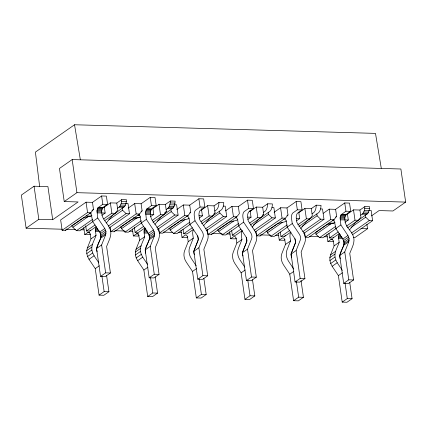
<?xml version="1.0" encoding="UTF-8"?>
<svg xmlns="http://www.w3.org/2000/svg" width="427" height="427" viewBox="0 0 427 427"><rect width="100%" height="100%" fill="white"/><g stroke="black" fill="none" stroke-linecap="round" stroke-linejoin="round"><path stroke-width="0.64" d="M98.861 262.893C96.347 258.735 92.686 254.994 91.869 250.03C91.165 244.756 94.527 240.161 96.043 235.341L95.418 230.473L96 227.303M91.084 213.746L89.291 213.692L90.385 213.537L91.346 214.53L92.659 221.538L99.704 232.085L100.921 235.208L100.596 238.287L96.545 248.514L100.564 276.402L105.645 272.848L101.626 244.965L105.677 234.738L106.003 231.658L104.786 228.53L97.74 217.989L96.972 210.596L97.932 207.81L102.806 204.245L107.593 204.384L106.398 196.11L101.615 195.972L92.467 202.366L86.051 202.179L60.65 219.937L62.139 230.281L65.491 230.377L90.892 212.619L93.481 209.395L92.467 202.366M100.564 276.402L105.352 276.536L110.433 272.986L106.611 246.486C108.623 240.913 112.611 234.925 110.006 228.84C107.903 223.198 101.781 219.339 101.786 212.993C100.847 208.899 104.129 205.899 107.593 204.384M147.491 264.286C144.977 260.128 141.316 256.387 140.494 251.428C139.794 246.155 143.157 241.554 144.668 236.734C144.283 233.879 143.344 230.569 145.063 227.938M139.714 215.139L137.916 215.085L139.015 214.93L139.976 215.923L141.284 222.937L148.329 233.478L149.546 236.601L149.226 239.686L145.175 249.907L149.194 277.796L154.275 274.246L150.256 246.358L154.307 236.131L154.627 233.051L153.41 229.929L146.365 219.382L145.602 211.995L146.557 209.203L151.436 205.638L156.218 205.777L155.028 197.504L150.24 197.365L141.097 203.759L134.681 203.572L128.196 208.109M149.194 277.796L153.976 277.934L159.057 274.38L155.241 247.879C157.253 242.306 161.241 236.318 158.63 230.233C156.533 224.591 150.411 220.732 150.416 214.391C149.477 210.292 152.759 207.292 156.218 205.777M342.369 270.414C339.775 266.053 335.878 262.183 335.008 257.001C334.304 251.727 337.672 247.132 339.182 242.312C338.798 239.456 337.858 236.147 339.572 233.516M334.224 220.716L332.43 220.663L333.524 220.508L334.49 221.501L335.798 228.509L342.844 239.056L344.061 242.178L343.735 245.258L339.684 255.485L343.703 283.373L348.784 279.818L344.765 251.935L348.816 241.709L349.142 238.629L347.925 235.501L340.879 224.96L340.116 217.573L341.072 214.781L345.945 211.216L350.732 211.354L349.542 203.081L344.754 202.942L335.606 209.337L329.196 209.15L323.25 213.308M343.703 283.373L348.491 283.507L353.572 279.957L349.75 253.457C351.763 247.884 355.755 241.895 353.145 235.811C351.042 230.169 344.925 226.31 344.925 219.964C343.986 215.87 347.268 212.87 350.732 211.354M117.526 208.232C120.745 206.679 121.695 202.9 121.716 199.612L126.499 199.751L126.018 203.54L124.705 206.438L112.963 214.904L106.296 222.979M166.156 209.625C169.37 208.072 170.325 204.293 170.341 201.005L175.129 201.144L174.643 204.933L173.335 207.832L161.593 216.297L154.926 224.372M360.666 215.203C363.884 213.649 364.834 209.87 364.855 206.583L369.643 206.721L369.158 210.511L367.844 213.409L356.102 221.875L349.435 229.95M106.595 275.511L108.933 291.726L103.852 295.276L99.064 295.137L95.248 268.636L89.013 259.312L87.567 256.536L86.788 253.585L86.718 250.649L87.375 247.932L90.962 238.89L90.198 234.124L89.403 232.635L88.336 232.203L84.743 234.562L83.735 227.559M155.225 276.904L157.563 293.119L152.482 296.669L147.694 296.53L143.872 270.029L137.643 260.705L136.197 257.935L135.412 254.978L135.348 252.042L136.005 249.331L139.586 240.284L138.823 235.517L138.033 234.033L136.966 233.596L133.373 235.955L132.359 228.952M349.734 282.482L352.072 298.697L346.991 302.247L342.203 302.108L338.387 275.607L332.158 266.283L330.712 263.507L329.927 260.555L329.863 257.62L330.519 254.908L334.101 245.861L333.338 241.095L332.542 239.606L331.48 239.173L327.883 241.533L326.874 234.53M180.989 230.345L181.998 237.348L185.046 235.218A4.377 2.114 -88.4 0 1 187.677 237.935L188.216 241.682L184.635 250.724A12.036 9.917 55.1 0 0 186.273 262.103L192.502 271.428L196.324 297.929L201.106 298.062L206.188 294.513L203.85 278.297M193.687 229.336A4.377 2.114 -88.4 0 0 192.758 234.386L193.298 238.127L189.716 247.174A12.036 9.917 55.1 0 0 191.355 258.548L196.116 265.679M176.826 209.502L183.311 204.965L189.721 205.152L198.87 198.758L203.658 198.897L204.848 207.17L200.476 210.228A4.377 2.114 -88.4 0 0 199.041 215.784L199.58 219.531L205.814 228.856A12.036 9.917 55.1 0 1 207.453 240.23L203.866 249.272L207.687 275.778L202.606 279.327L197.818 279.189L193.799 251.3L197.856 241.079A6.565 5.407 55.1 0 0 196.959 234.871L189.914 224.33L189.177 219.195A4.377 2.114 -88.4 0 0 186.546 216.478M197.818 279.189L202.9 275.639L198.881 247.751L202.937 237.524A6.565 5.407 55.1 0 0 202.04 231.322L194.995 220.775L194.258 215.646A4.377 2.114 -88.4 0 1 195.694 210.089L200.06 207.036L204.848 207.17M229.619 231.744L230.628 238.741L233.676 236.611A4.377 2.114 -88.4 0 1 236.307 239.328L236.846 243.075L233.259 252.117A12.036 9.917 55.1 0 0 234.898 263.496L241.132 272.821L244.949 299.322L249.736 299.46L254.818 295.906L252.48 279.696M242.317 230.729A4.377 2.114 -88.4 0 0 241.383 235.779L241.928 239.526L238.341 248.567A12.036 9.917 55.1 0 0 239.979 259.942L244.746 267.072M225.451 210.895L231.936 206.364L238.351 206.545L247.5 200.156L252.282 200.29L253.478 208.568L249.106 211.621A4.377 2.114 -88.4 0 0 247.671 217.178L248.21 220.924L254.439 230.249A12.036 9.917 55.1 0 1 256.083 241.623L252.496 250.67L256.317 277.171L251.236 280.72L246.448 280.582L242.429 252.699L246.48 242.472A6.565 5.407 55.1 0 0 245.589 236.264L238.544 225.723L237.802 220.594A4.377 2.114 -88.4 0 0 235.176 217.877M246.448 280.582L251.53 277.032L247.511 249.144L251.562 238.923A6.565 5.407 55.1 0 0 250.67 232.715L243.625 222.173L242.883 217.039A4.377 2.114 -88.4 0 1 244.319 211.482L248.69 208.429L253.478 208.568M278.244 233.137L279.253 240.139L282.306 238.004A4.377 2.114 -88.4 0 1 284.932 240.721L285.471 244.468L281.889 253.51A12.036 9.917 55.1 0 0 283.528 264.889L289.757 274.214L293.579 300.715L298.366 300.854L303.448 297.299L301.014 280.438M290.947 232.123A4.377 2.114 -88.4 0 0 290.013 237.172L290.552 240.919L286.971 249.96A12.036 9.917 55.1 0 0 288.609 261.34L293.739 269.015M274.081 212.288L280.566 207.757L286.981 207.938L296.124 201.549L300.912 201.688L302.102 209.961L297.736 213.014A4.377 2.114 -88.4 0 0 296.301 218.571L296.84 222.318L303.069 231.642A12.036 9.917 55.1 0 1 304.707 243.022L301.126 252.063L304.942 278.564L299.861 282.114L295.078 281.98L291.059 254.092L295.11 243.865A6.565 5.407 55.1 0 0 294.214 237.663L287.168 227.116L286.432 221.987A4.377 2.114 -88.4 0 0 283.8 219.27M295.078 281.98L300.16 278.425L296.141 250.542L300.192 240.316A6.565 5.407 55.1 0 0 299.295 234.108L292.249 223.567L291.513 218.437A4.377 2.114 -88.4 0 1 292.949 212.876L297.32 209.822L302.102 209.961M65.491 230.377L66.596 228.995M85.71 225.803L86.451 230.975L89.803 231.071L90.54 230.153M104.941 220.492L115.21 213.319L117.793 210.095L116.779 203.06L121.716 199.612M110.113 227.148L110.764 231.674L114.116 231.77L114.858 230.847M114.116 231.77L139.522 214.012L142.111 210.789L141.097 203.759M153.026 222.264L163.835 214.712L166.423 211.488L165.409 204.453L170.341 201.005M158.743 228.541L159.394 233.067L162.746 233.163L188.152 215.405L190.736 212.187L189.721 205.152M201.656 223.663L212.465 216.105L215.053 212.881L214.039 205.851L218.971 202.403L223.759 202.537A7.659 3.704 -88.4 0 1 221.095 210.095L210.217 217.69L203.551 225.766M207.276 229.288L208.024 234.46L211.376 234.556L212.112 233.638M211.376 234.556L236.777 216.804L239.366 213.58L238.351 206.545M250.281 225.056L261.094 217.498L263.678 214.279L262.664 207.244L267.601 203.796L272.383 203.935A7.659 3.704 -88.4 0 1 269.72 211.488L258.847 219.088L252.181 227.159M255.997 231.333L256.648 235.853L260 235.95L260.742 235.031M260 235.95L285.407 218.197L287.995 214.973L286.981 207.938M280.315 232.026L280.966 236.553L284.313 236.649L285.423 235.266M298.911 226.449L309.719 218.891L312.308 215.672L311.294 208.638L316.226 205.19L321.013 205.328A7.659 3.704 -88.4 0 1 318.35 212.881L307.477 220.481L300.811 228.557M304.627 232.726L305.278 237.252L308.63 237.348L334.037 219.59L336.62 216.366L335.606 209.337M328.939 233.42L329.591 237.946L332.943 238.042L333.684 237.124M347.541 227.842L358.349 220.289L360.938 217.065L359.924 210.031L364.855 206.583M381.263 168.211L375.493 133.384L74.533 124.753L35.409 152.097L39.668 186.711M26.122 228.189L38.825 219.307L52.702 219.708L47.931 186.61L34.053 186.209L21.35 195.091L26.122 228.189L62.123 229.219M371.501 215.87L379.069 210.58L392.947 210.981L405.65 202.099L400.878 169.001L72.163 159.575L59.46 168.457L64.226 201.555L78.109 201.95L52.702 219.708M64.226 201.555L76.929 192.673L405.65 202.099M62.139 230.281L87.546 212.523L90.892 212.619M91.912 210.495L93.481 209.395M71.453 225.963L83.265 217.973L90.823 216.099L91.906 215.347M92.723 221.714L79.753 230.783L76.401 230.687L72.862 227.292L87.802 216.852M103.884 207.41L110.369 202.878L116.779 203.06M76.401 230.687L92.616 219.355M92.659 221.538L97.74 217.989M101.914 215.293L105.159 213.03L104.225 206.561M86.451 230.975L95.104 224.933M103.75 218.886L111.858 213.222L115.21 213.319M89.803 231.071L96.288 226.54M108.965 219.75L122.581 210.233L122.314 208.371M90.545 233.985L89.531 234.695L84.743 234.562M99.704 232.085L104.786 228.53M108.282 226.096L126.12 213.628L129.472 213.724L127.983 203.38L126.056 203.327M90.962 238.89L96.043 235.341M100.494 233.596L105.576 230.046M108.933 228.082L129.472 213.724M100.921 235.208L106.003 231.658M100.953 236.809L106.035 233.259M100.596 238.287L105.677 234.738M87.375 247.932L92.456 244.383M110.764 231.674L136.17 213.916L139.522 214.012M141.065 211.525L142.111 210.789M86.718 250.649L91.8 247.1M120.083 227.356L131.89 219.366L139.453 217.498L140.536 216.74M141.353 223.113L128.378 232.176L125.031 232.08L121.487 228.685L136.426 218.245M86.788 253.585L91.869 250.03M152.508 208.803L158.993 204.271L165.409 204.453M96.545 248.514L101.626 244.965M87.567 256.536L92.648 252.987M125.031 232.08L141.246 220.748M89.013 259.312L94.095 255.762M141.284 222.937L146.365 219.382M150.544 216.686L153.784 214.423L152.855 207.96M134.334 227.196L135.081 232.368L143.728 226.326M152.38 220.279L160.488 214.616L163.835 214.712M164.79 212.63L166.423 211.488M144.918 227.933L138.433 232.464L135.081 232.368M157.59 221.143L171.211 211.627L170.939 209.764M139.175 235.384L138.156 236.094L133.373 235.955M95.248 268.636L99.31 265.797M148.329 233.478L153.41 229.929M156.912 227.49L174.75 215.021L178.102 215.117L176.607 204.773L174.686 204.72M139.586 240.284L144.668 236.734M149.119 234.989L154.2 231.439M157.558 229.475L178.102 215.117M149.546 236.601L154.627 233.051M149.583 238.202L154.665 234.653M149.226 239.686L154.307 236.131M136.005 249.331L141.086 245.776M159.394 233.067L184.8 215.309L188.152 215.405M189.689 212.918L190.736 212.187M135.348 252.042L140.43 248.493M168.713 228.755L180.52 220.759L188.083 218.891L189.166 218.133M189.983 224.506L177.008 233.574L173.656 233.478L170.117 230.078L185.056 219.638M135.412 254.978L140.494 251.428M201.138 210.196L207.623 205.665L214.039 205.851M145.175 249.907L150.256 246.358M136.197 257.935L141.278 254.38M173.656 233.478L189.876 222.141M137.643 260.705L142.725 257.155M189.914 224.33L194.995 220.775M199.169 218.085L202.414 215.816L201.389 208.707M214.781 211.018L216.308 209.956A7.659 3.704 -88.4 0 0 218.971 202.403M183.055 229.24L183.706 233.766L192.358 227.719M201.005 221.677L209.113 216.009L212.465 216.105M213.964 213.644L215.053 212.881M99.064 295.137L104.145 291.588L108.933 291.726M193.543 229.326L187.058 233.863L183.706 233.766M206.22 222.536L219.836 213.02L219.569 211.157M187.8 236.777L186.786 237.487L181.998 237.348M143.872 270.029L147.939 267.19M205.542 228.883L223.38 216.42L226.726 216.516L225.237 206.172L223.316 206.113M188.216 241.682L193.298 238.127M206.188 230.868L226.726 216.516M208.024 234.46L233.43 216.708L236.777 216.804M217.338 230.148L229.15 222.152L236.707 220.284L237.791 219.526M239.152 225.52L225.637 234.967L222.286 234.871L218.747 231.471L233.686 221.031M249.763 211.595L256.253 207.058L262.664 207.244M193.799 251.3L198.881 247.751M222.286 234.871L238.501 223.534M238.544 225.723L243.625 222.173M247.799 219.478L251.044 217.21L250.019 210.1M263.411 212.416L264.937 211.349A7.659 3.704 -88.4 0 0 267.601 203.796M231.685 230.633L232.336 235.16L240.988 229.112M249.635 223.07L257.743 217.402L261.094 217.498M262.589 215.037L263.678 214.279M147.694 296.53L152.775 292.981L157.563 293.119M242.173 230.719L235.688 235.256L232.336 235.16M253.243 225.056L268.466 214.413L268.199 212.55M236.43 238.17L235.416 238.88L230.628 238.741M192.502 271.428L196.569 268.583M254.166 230.281L272.004 217.813L275.356 217.909L273.867 207.565L271.94 207.511M236.846 243.075L241.928 239.526M255.357 231.888L275.356 217.909M256.648 235.853L282.055 218.101L285.407 218.197M286.944 215.704L287.995 214.973M265.968 231.541L277.774 223.545L285.337 221.677L286.421 220.919M287.777 226.918L274.262 236.361L270.915 236.264L267.371 232.864L282.311 222.424M298.932 212.609L304.878 208.456L311.294 208.638M242.429 252.699L247.511 249.144M270.915 236.264L287.131 224.933M287.168 227.116L292.249 223.567M296.429 220.871L299.669 218.603L298.74 212.139M312.041 213.81L313.562 212.742A7.659 3.704 -88.4 0 0 316.226 205.19M280.966 236.553L289.613 230.511M297.72 224.842L306.372 218.795L309.719 218.891M196.324 297.929L201.405 294.374L206.188 294.513M284.313 236.649L290.803 232.117M301.868 226.449L317.096 215.806L316.823 213.948M285.06 239.563L284.04 240.273L279.253 240.139M241.132 272.821L245.194 269.981M302.796 231.674L320.634 219.206L323.986 219.302L322.492 208.958L320.57 208.904M285.471 244.468L290.552 240.919M303.981 233.281L323.986 219.302M305.278 237.252L330.685 219.494L334.037 219.59M335.574 217.097L336.62 216.366M336.407 228.312L322.892 237.754L319.54 237.658L316.001 234.263L330.941 223.823M316.001 234.263L315.734 232.4L326.404 224.944L333.967 223.075L335.051 222.318M347.562 214.002L353.508 209.849L359.924 210.031M291.059 254.092L296.141 250.542M319.54 237.658L335.761 226.326M335.798 228.509L340.879 224.96M345.053 222.264L348.299 220.001L347.364 213.532M329.591 237.946L338.243 231.904M346.35 226.235L354.997 220.193L358.349 220.289M244.949 299.322L250.03 295.767L254.818 295.906M332.943 238.042L339.428 233.51M351.031 227.468L365.72 217.204L365.453 215.341M333.684 240.956L332.67 241.666L327.883 241.533M289.757 274.214L293.824 271.375M342.844 239.056L347.925 235.501M351.426 233.067L369.264 220.599L372.611 220.695L371.122 210.351L369.2 210.297M334.101 245.861L339.182 242.312M343.634 240.566L348.715 237.017M352.611 234.674L372.611 220.695M344.061 242.178L349.142 238.629M344.098 243.78L349.179 240.23M343.735 245.258L348.816 241.709M366.884 224.191L367.54 228.733L354.837 237.615L353.503 237.572M330.519 254.908L335.601 251.354M329.863 257.62L334.944 254.07M329.927 260.555L335.008 257.001M339.684 255.485L344.765 251.935M330.712 263.507L335.793 259.958M332.158 266.283L337.239 262.733M293.579 300.715L298.66 297.165L303.448 297.299M338.387 275.607L342.454 272.768M342.203 302.108L347.284 298.558L352.072 298.697M133.459 217.658L139.453 217.498M327.968 223.236L333.967 223.075M121.588 201.56L126.376 201.699M170.218 202.953L175.006 203.092M364.727 208.531L369.515 208.67M121.231 203.401L126.018 203.54M169.861 204.8L174.643 204.933M364.37 210.372L369.158 210.511M120.66 205.019L125.447 205.157M169.289 206.412L174.077 206.551M363.804 211.989L368.586 212.128M119.918 206.3L124.705 206.438M168.548 207.693L173.335 207.832M363.057 213.27L367.844 213.409M119.053 207.164L123.835 207.303M167.678 208.563L172.465 208.696M362.192 214.14L366.98 214.274M98.434 207.298L103.222 207.437M147.064 208.696L151.852 208.83M341.579 214.269L346.361 214.407M97.932 207.81L102.715 207.944M146.557 209.203L151.345 209.342M341.072 214.781L345.859 214.914M97.5 208.563L102.288 208.702M146.13 209.961L150.912 210.095M340.639 215.534L345.427 215.672M97.175 209.518L101.962 209.652M145.799 210.911L150.587 211.05M340.314 216.489L345.101 216.622M96.972 210.596L101.759 210.735M145.602 211.995L150.389 212.128M340.116 217.573L344.899 217.706M96.913 211.739L101.701 211.877M145.543 213.132L150.331 213.27M340.057 218.709L344.84 218.848M96.998 212.859L105.159 213.03M145.628 214.253L153.784 214.423M199.062 215.72L202.414 215.816M247.692 217.113L251.044 217.21M296.322 218.507L299.669 218.603M340.143 219.83L348.299 220.001M89.835 213.468L91.031 213.5M138.465 214.861L139.661 214.893M86.04 215.966L90.823 216.099M360.932 228.546L367.54 228.733M144.63 228.696L145.826 228.728M339.139 234.274L340.34 234.306M95.675 228.253L97.468 228.306M144.305 229.646L146.098 229.699M338.814 235.224L340.613 235.277M95.477 229.336L97.868 229.406M144.102 230.729L147.096 230.815M338.616 236.307L341.605 236.393M66.126 229.336L75.462 229.603M80.794 229.753L84.13 229.849M115.466 230.751L124.801 231.018M129.472 231.151L132.802 231.247M163.477 232.128L172.807 232.395M178.144 232.544L181.475 232.64M212.15 233.521L222.152 233.809M226.817 233.943L230.153 234.039M260.822 234.919L270.825 235.202M275.49 235.336L278.826 235.432M309.495 236.312L318.83 236.579M324.168 236.734L327.498 236.83M95.418 230.473L99.005 230.58M144.043 231.872L147.635 231.973M338.558 237.449L342.144 237.551M95.504 231.594L99.688 231.717M144.129 232.987L148.318 233.11M338.643 238.565L342.828 238.688M88.336 232.203L89.537 232.235M331.48 239.173L332.676 239.211M87.791 232.427L89.585 232.48M136.421 233.825L138.812 233.895M330.93 239.403L332.729 239.451M105.645 272.848L110.433 272.986M154.275 274.246L159.057 274.38M202.9 275.639L207.687 275.778M251.53 277.032L256.317 277.171M300.16 278.425L304.942 278.564M348.784 279.818L353.572 279.957M365.72 217.204L369.264 220.599M317.096 215.806L320.634 219.206M268.466 214.413L272.004 217.813M219.836 213.02L223.38 216.42M171.211 211.627L174.75 215.021M122.581 210.233L126.12 213.628M340.223 258.751C338.339 253.499 343.132 248.738 344.167 243.833L343.612 239.985M145.708 253.174C143.824 247.922 148.617 243.166 149.653 238.255L149.103 234.407M97.078 251.781C95.194 246.523 99.993 241.767 101.028 236.862L100.382 232.373M74.533 124.753L80.308 159.581M353.508 209.849L354.997 220.193M344.754 202.942L345.945 211.216M345.053 283.048L347.284 298.558M329.196 209.15L330.685 219.494M304.878 208.456L306.372 218.795M296.124 201.549L297.32 209.822M294.988 238.592L295.537 242.44L291.486 252.667A6.565 5.407 55.1 0 0 291.593 257.358M296.423 281.649L298.66 297.165M280.566 207.757L282.055 218.101M267.105 231.007L267.371 232.864M256.253 207.058L257.743 217.402M247.5 200.156L248.69 208.429M246.358 237.198L246.913 241.047L242.862 251.273A6.565 5.407 55.1 0 0 242.963 255.965M247.793 280.256L250.03 295.767M231.936 206.364L233.43 216.708M218.48 229.609L218.747 231.471M207.623 205.665L209.113 216.009M198.87 198.758L200.06 207.036M197.728 235.805L198.283 239.654L194.232 249.875A6.565 5.407 55.1 0 0 194.338 254.572M199.169 278.863L201.405 294.374M183.311 204.965L184.8 215.309M169.85 228.215L170.117 230.078M158.993 204.271L160.488 214.616M150.24 197.365L151.436 205.638M150.539 277.47L152.775 292.981M134.681 203.572L136.17 213.916M121.22 226.822L121.487 228.685M110.369 202.878L111.858 213.222M101.615 195.972L102.806 204.245M101.909 276.072L104.145 291.588M86.051 202.179L87.546 212.523M72.163 159.575L76.929 192.673M72.595 225.429L72.862 227.292M34.053 186.209L38.825 219.307"/></g></svg>
